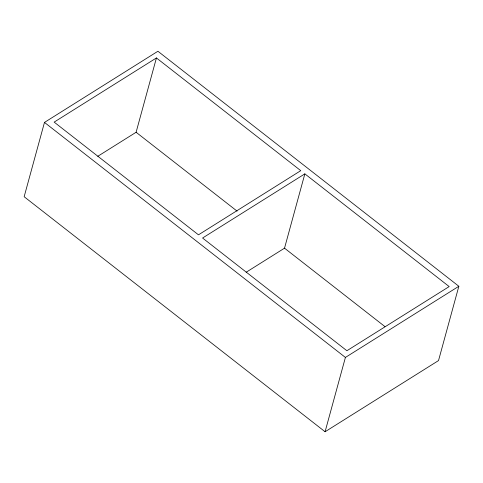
<?xml version="1.0" encoding="UTF-8"?>
<svg xmlns="http://www.w3.org/2000/svg" width="483" height="483" viewBox="0 0 483 483"><rect width="100%" height="100%" fill="white"/><g stroke="black" fill="none" stroke-linecap="round" stroke-linejoin="round"><path stroke-width="0.72" d="M44.478 122.416L24.15 196.726L325.083 431.748L438.522 360.584L458.85 286.274L157.917 51.252L44.478 122.416L345.411 357.438L325.083 431.748M97.747 156.323L136.103 132.264L156.432 57.948L300.758 170.662L198.477 234.829L54.15 122.108L156.432 57.948M246.167 272.237L284.523 248.171L304.851 173.862L449.178 286.576L346.897 350.736L202.57 238.022L304.851 173.862M345.411 357.438L458.85 286.274M136.103 132.264L237.068 211.113M284.523 248.171L384.897 326.562"/></g></svg>
